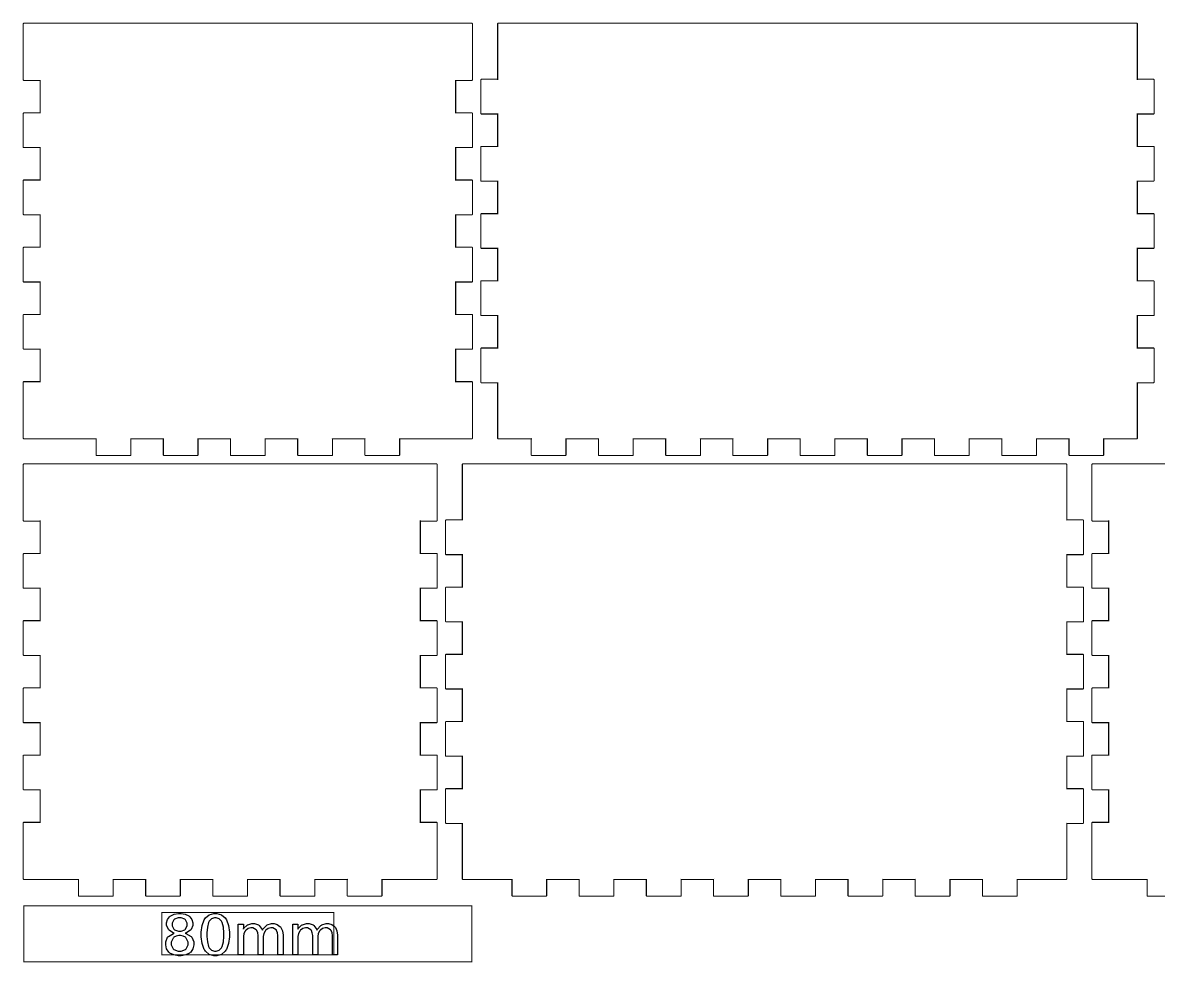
# Model space of a CAD drawing. Extents: x 0 to 16, y 0 to 11.4.
# Drawn here: x 0.03 to 8.01, y 0.03 to 6.64 of the extents above; entities that cross this region are included whole.
import ezdxf

# ---------------------------------------------------------------- set-up
doc = ezdxf.new("R2010")
doc.units = 0
doc.layers.get('0').update_dxf_attribs({"linetype": 'CONTINUOUS'})

msp = doc.modelspace()

# ---------------------------------------------------------------- linework, layer by layer
at = {"color": 0, "const_width": 0.007874}
for points in [[(0.151639, 6.63564), (0.033529, 6.63564), (0.032498, 6.63564), (0.029514, 6.63265), (0.029514, 6.63162)], [(0.029514, 6.63162), (0.029514, 6.2379)], [(3.065, 6.63564), (0.151639, 6.63564)], [(3.18311, 6.63564), (3.065, 6.63564)], [(3.18713, 6.63162), (3.18713, 6.63265), (3.18408, 6.63564), (3.18311, 6.63564)], [(3.18713, 6.2379), (3.18713, 6.63162)], [(3.36817, 6.63564), (3.36714, 6.63564), (3.36415, 6.63265), (3.36415, 6.63162)], [(3.36415, 6.63162), (3.36415, 6.2379)], [(7.85633, 6.63564), (3.36817, 6.63564)], [(7.86035, 6.63162), (7.86035, 6.63265), (7.85732, 6.63564), (7.85633, 6.63564)], [(7.86035, 6.2379), (7.86035, 6.63162)], [(0.029514, 6.2379), (0.029514, 6.23693), (0.032498, 6.23394), (0.033529, 6.23394)], [(0.033529, 6.23394), (0.151639, 6.23394), (0.150608, 6.23394), (0.147624, 6.23693), (0.147624, 6.2379)], [(0.147624, 6.2379), (0.147624, 6.00168), (0.147624, 6.00271), (0.150608, 6.00569), (0.151639, 6.00569)], [(3.06901, 6.00168), (3.06901, 6.2379), (3.06901, 6.23693), (3.06597, 6.23394), (3.065, 6.23394)], [(3.065, 6.23394), (3.18311, 6.23394), (3.18408, 6.23394), (3.18713, 6.23693), (3.18713, 6.2379)], [(3.36817, 6.24192), (3.25006, 6.24192), (3.24903, 6.24192), (3.24604, 6.23893), (3.24604, 6.2379)], [(3.24604, 6.2379), (3.24604, 6.00168), (3.24604, 6.00071), (3.24903, 5.99772), (3.25006, 5.99772)], [(3.36415, 6.2379), (3.36415, 6.23893), (3.36714, 6.24192), (3.36817, 6.24192)], [(7.97444, 6.24192), (7.85633, 6.24192), (7.85732, 6.24192), (7.86035, 6.23893), (7.86035, 6.2379)], [(7.97846, 6.00168), (7.97846, 6.2379), (7.97846, 6.23893), (7.97542, 6.24192), (7.97444, 6.24192)], [(0.151639, 6.00569), (0.033529, 6.00569), (0.032498, 6.00569), (0.029514, 6.00271), (0.029514, 6.00168)], [(0.029514, 6.00168), (0.029514, 5.76546)], [(3.18311, 6.00569), (3.065, 6.00569), (3.06597, 6.00569), (3.06901, 6.00271), (3.06901, 6.00168)], [(3.18713, 6.00168), (3.18713, 6.00271), (3.18408, 6.00569), (3.18311, 6.00569)], [(3.18713, 5.76546), (3.18713, 6.00168)], [(3.25006, 5.99772), (3.36817, 5.99772), (3.36714, 5.99772), (3.36415, 6.00071), (3.36415, 6.00168)], [(3.36415, 6.00168), (3.36415, 5.76546)], [(7.86035, 6.00168), (7.86035, 6.00071), (7.85732, 5.99772), (7.85633, 5.99772)], [(7.85633, 5.99772), (7.97444, 5.99772), (7.97542, 5.99772), (7.97846, 6.00071), (7.97846, 6.00168)], [(7.86035, 5.76546), (7.86035, 6.00168)], [(0.029514, 5.76546), (0.029514, 5.76449), (0.032498, 5.7615), (0.033529, 5.7615)], [(0.033529, 5.7615), (0.151639, 5.7615), (0.150608, 5.7615), (0.147624, 5.76449), (0.147624, 5.76546)], [(0.147624, 5.76546), (0.147624, 5.52924), (0.147624, 5.53028), (0.150608, 5.53326), (0.151639, 5.53326)], [(3.06901, 5.52924), (3.06901, 5.76546), (3.06901, 5.76449), (3.06597, 5.7615), (3.065, 5.7615)], [(3.065, 5.7615), (3.18311, 5.7615), (3.18408, 5.7615), (3.18713, 5.76449), (3.18713, 5.76546)], [(3.36817, 5.76947), (3.25006, 5.76947), (3.24903, 5.76947), (3.24604, 5.7665), (3.24604, 5.76546)], [(3.24604, 5.76546), (3.24604, 5.52924), (3.24604, 5.52826), (3.24903, 5.52528), (3.25006, 5.52528)], [(3.36415, 5.76546), (3.36415, 5.7665), (3.36714, 5.76947), (3.36817, 5.76947)], [(7.97444, 5.76947), (7.85633, 5.76947), (7.85732, 5.76947), (7.86035, 5.7665), (7.86035, 5.76546)], [(7.97846, 5.52924), (7.97846, 5.76546), (7.97846, 5.7665), (7.97542, 5.76947), (7.97444, 5.76947)], [(0.151639, 5.53326), (0.033529, 5.53326), (0.032498, 5.53326), (0.029514, 5.53028), (0.029514, 5.52924)], [(0.029514, 5.52924), (0.029514, 5.29303)], [(3.18311, 5.53326), (3.065, 5.53326), (3.06597, 5.53326), (3.06901, 5.53028), (3.06901, 5.52924)], [(3.18713, 5.52924), (3.18713, 5.53028), (3.18408, 5.53326), (3.18311, 5.53326)], [(3.18713, 5.29303), (3.18713, 5.52924)], [(3.25006, 5.52528), (3.36817, 5.52528), (3.36714, 5.52528), (3.36415, 5.52826), (3.36415, 5.52924)], [(3.36415, 5.52924), (3.36415, 5.29303)], [(7.86035, 5.52924), (7.86035, 5.52826), (7.85732, 5.52528), (7.85633, 5.52528)], [(7.85633, 5.52528), (7.97444, 5.52528), (7.97542, 5.52528), (7.97846, 5.52826), (7.97846, 5.52924)], [(7.86035, 5.29303), (7.86035, 5.52924)], [(0.029514, 5.29303), (0.029514, 5.29204), (0.032498, 5.28907), (0.033529, 5.28907)], [(0.033529, 5.28907), (0.151639, 5.28907), (0.150608, 5.28907), (0.147624, 5.29204), (0.147624, 5.29303)], [(0.147624, 5.29303), (0.147624, 5.05681), (0.147624, 5.05783), (0.150608, 5.06082), (0.151639, 5.06082)], [(3.06901, 5.05681), (3.06901, 5.29303), (3.06901, 5.29204), (3.06597, 5.28907), (3.065, 5.28907)], [(3.065, 5.28907), (3.18311, 5.28907), (3.18408, 5.28907), (3.18713, 5.29204), (3.18713, 5.29303)], [(3.36817, 5.29704), (3.25006, 5.29704), (3.24903, 5.29704), (3.24604, 5.29406), (3.24604, 5.29303)], [(3.24604, 5.29303), (3.24604, 5.05681), (3.24604, 5.05583), (3.24903, 5.05285), (3.25006, 5.05285)], [(3.36415, 5.29303), (3.36415, 5.29406), (3.36714, 5.29704), (3.36817, 5.29704)], [(7.97444, 5.29704), (7.85633, 5.29704), (7.85732, 5.29704), (7.86035, 5.29406), (7.86035, 5.29303)], [(7.97846, 5.05681), (7.97846, 5.29303), (7.97846, 5.29406), (7.97542, 5.29704), (7.97444, 5.29704)], [(0.151639, 5.06082), (0.033529, 5.06082), (0.032498, 5.06082), (0.029514, 5.05783), (0.029514, 5.05681)], [(0.029514, 5.05681), (0.029514, 4.82058)], [(3.18311, 5.06082), (3.065, 5.06082), (3.06597, 5.06082), (3.06901, 5.05783), (3.06901, 5.05681)], [(3.18713, 5.05681), (3.18713, 5.05783), (3.18408, 5.06082), (3.18311, 5.06082)], [(3.18713, 4.82058), (3.18713, 5.05681)], [(3.25006, 5.05285), (3.36817, 5.05285), (3.36714, 5.05285), (3.36415, 5.05583), (3.36415, 5.05681)], [(3.36415, 5.05681), (3.36415, 4.82058)], [(7.86035, 5.05681), (7.86035, 5.05583), (7.85732, 5.05285), (7.85633, 5.05285)], [(7.85633, 5.05285), (7.97444, 5.05285), (7.97542, 5.05285), (7.97846, 5.05583), (7.97846, 5.05681)], [(7.86035, 4.82058), (7.86035, 5.05681)], [(0.029514, 4.82058), (0.029514, 4.81961), (0.032498, 4.81662), (0.033529, 4.81662)], [(0.033529, 4.81662), (0.151639, 4.81662), (0.150608, 4.81662), (0.147624, 4.81961), (0.147624, 4.82058)], [(0.147624, 4.82058), (0.147624, 4.58436), (0.147624, 4.58539), (0.150608, 4.58838), (0.151639, 4.58838)], [(3.06901, 4.58436), (3.06901, 4.82058), (3.06901, 4.81961), (3.06597, 4.81662), (3.065, 4.81662)], [(3.065, 4.81662), (3.18311, 4.81662), (3.18408, 4.81662), (3.18713, 4.81961), (3.18713, 4.82058)], [(3.36817, 4.8246), (3.25006, 4.8246), (3.24903, 4.8246), (3.24604, 4.82161), (3.24604, 4.82058)], [(3.24604, 4.82058), (3.24604, 4.58436), (3.24604, 4.58339), (3.24903, 4.5804), (3.25006, 4.5804)], [(3.36415, 4.82058), (3.36415, 4.82161), (3.36714, 4.8246), (3.36817, 4.8246)], [(7.97444, 4.8246), (7.85633, 4.8246), (7.85732, 4.8246), (7.86035, 4.82161), (7.86035, 4.82058)], [(7.97846, 4.58436), (7.97846, 4.82058), (7.97846, 4.82161), (7.97542, 4.8246), (7.97444, 4.8246)], [(0.151639, 4.58838), (0.033529, 4.58838), (0.032498, 4.58838), (0.029514, 4.58539), (0.029514, 4.58436)], [(0.029514, 4.58436), (0.029514, 4.34814)], [(3.18311, 4.58838), (3.065, 4.58838), (3.06597, 4.58838), (3.06901, 4.58539), (3.06901, 4.58436)], [(3.18713, 4.58436), (3.18713, 4.58539), (3.18408, 4.58838), (3.18311, 4.58838)], [(3.18713, 4.34814), (3.18713, 4.58436)], [(3.25006, 4.5804), (3.36817, 4.5804), (3.36714, 4.5804), (3.36415, 4.58339), (3.36415, 4.58436)], [(3.36415, 4.58436), (3.36415, 4.34814)], [(7.86035, 4.58436), (7.86035, 4.58339), (7.85732, 4.5804), (7.85633, 4.5804)], [(7.85633, 4.5804), (7.97444, 4.5804), (7.97542, 4.5804), (7.97846, 4.58339), (7.97846, 4.58436)], [(7.86035, 4.34814), (7.86035, 4.58436)], [(0.029514, 4.34814), (0.029514, 4.34717), (0.032498, 4.34418), (0.033529, 4.34418)], [(0.033529, 4.34418), (0.151639, 4.34418), (0.150608, 4.34418), (0.147624, 4.34717), (0.147624, 4.34814)], [(0.147624, 4.34814), (0.147624, 4.11193), (0.147624, 4.11296), (0.150608, 4.11594), (0.151639, 4.11594)], [(3.06901, 4.11193), (3.06901, 4.34814), (3.06901, 4.34717), (3.06597, 4.34418), (3.065, 4.34418)], [(3.065, 4.34418), (3.18311, 4.34418), (3.18408, 4.34418), (3.18713, 4.34717), (3.18713, 4.34814)], [(3.36817, 4.35215), (3.25006, 4.35215), (3.24903, 4.35215), (3.24604, 4.34918), (3.24604, 4.34814)], [(3.24604, 4.34814), (3.24604, 4.11193), (3.24604, 4.11094), (3.24903, 4.10796), (3.25006, 4.10796)], [(3.36415, 4.34814), (3.36415, 4.34918), (3.36714, 4.35215), (3.36817, 4.35215)], [(7.97444, 4.35215), (7.85633, 4.35215), (7.85732, 4.35215), (7.86035, 4.34918), (7.86035, 4.34814)], [(7.97846, 4.11193), (7.97846, 4.34814), (7.97846, 4.34918), (7.97542, 4.35215), (7.97444, 4.35215)], [(0.151639, 4.11594), (0.033529, 4.11594), (0.032498, 4.11594), (0.029514, 4.11296), (0.029514, 4.11193)], [(0.029514, 4.11193), (0.029514, 3.71826)], [(3.18311, 4.11594), (3.065, 4.11594), (3.06597, 4.11594), (3.06901, 4.11296), (3.06901, 4.11193)], [(3.18713, 4.11193), (3.18713, 4.11296), (3.18408, 4.11594), (3.18311, 4.11594)], [(3.18713, 3.71826), (3.18713, 4.11193)], [(3.25006, 4.10796), (3.36817, 4.10796), (3.36714, 4.10796), (3.36415, 4.11094), (3.36415, 4.11193)], [(3.36415, 4.11193), (3.36415, 3.71826)], [(7.86035, 4.11193), (7.86035, 4.11094), (7.85732, 4.10796), (7.85633, 4.10796)], [(7.85633, 4.10796), (7.97444, 4.10796), (7.97542, 4.10796), (7.97846, 4.11094), (7.97846, 4.11193)], [(7.86035, 3.71826), (7.86035, 4.11193)], [(0.029514, 3.71826), (0.029514, 3.71729), (0.032498, 3.71425), (0.033529, 3.71425)], [(0.033529, 3.71425), (0.151639, 3.71425)], [(0.151639, 3.71425), (0.545356, 3.71425)], [(0.545356, 3.71425), (0.544325, 3.71425), (0.541342, 3.71729), (0.541342, 3.71826)], [(0.541342, 3.71826), (0.541342, 3.60015), (0.541342, 3.59918), (0.544325, 3.59614), (0.545356, 3.59614)], [(0.785536, 3.60015), (0.785536, 3.71826), (0.785536, 3.71729), (0.782553, 3.71425), (0.781575, 3.71425)], [(0.781575, 3.71425), (1.0178, 3.71425)], [(1.0178, 3.71425), (1.01676, 3.71425), (1.01378, 3.71729), (1.01378, 3.71826)], [(1.01378, 3.71826), (1.01378, 3.60015), (1.01378, 3.59918), (1.01676, 3.59614), (1.0178, 3.59614)], [(1.25798, 3.60015), (1.25798, 3.71826), (1.25798, 3.71729), (1.25499, 3.71425), (1.25402, 3.71425)], [(1.25402, 3.71425), (1.49024, 3.71425)], [(1.49024, 3.71425), (1.48921, 3.71425), (1.48622, 3.71729), (1.48622, 3.71826)], [(1.48622, 3.71826), (1.48622, 3.60015), (1.48622, 3.59918), (1.48921, 3.59614), (1.49024, 3.59614)], [(1.73042, 3.60015), (1.73042, 3.71826), (1.73042, 3.71729), (1.72743, 3.71425), (1.72646, 3.71425)], [(1.72646, 3.71425), (1.96268, 3.71425)], [(1.96268, 3.71425), (1.96164, 3.71425), (1.95865, 3.71729), (1.95865, 3.71826)], [(1.95865, 3.71826), (1.95865, 3.60015), (1.95865, 3.59918), (1.96164, 3.59614), (1.96268, 3.59614)], [(2.20285, 3.60015), (2.20285, 3.71826), (2.20285, 3.71729), (2.19988, 3.71425), (2.19889, 3.71425)], [(2.19889, 3.71425), (2.43511, 3.71425)], [(2.43511, 3.71425), (2.43408, 3.71425), (2.4311, 3.71729), (2.4311, 3.71826)], [(2.4311, 3.71826), (2.4311, 3.60015), (2.4311, 3.59918), (2.43408, 3.59614), (2.43511, 3.59614)], [(2.67529, 3.60015), (2.67529, 3.71826), (2.67529, 3.71729), (2.67231, 3.71425), (2.67133, 3.71425)], [(2.67133, 3.71425), (3.065, 3.71425)], [(3.065, 3.71425), (3.18311, 3.71425), (3.18408, 3.71425), (3.18713, 3.71729), (3.18713, 3.71826)], [(3.36415, 3.71826), (3.36415, 3.71729), (3.36714, 3.71425), (3.36817, 3.71425)], [(3.36817, 3.71425), (3.60439, 3.71425)], [(3.60439, 3.71425), (3.60335, 3.71425), (3.60037, 3.71729), (3.60037, 3.71826)], [(3.60037, 3.71826), (3.60037, 3.60015), (3.60037, 3.59918), (3.60335, 3.59614), (3.60439, 3.59614)], [(3.84457, 3.60015), (3.84457, 3.71826), (3.84457, 3.71729), (3.84158, 3.71425), (3.8406, 3.71425)], [(3.8406, 3.71425), (4.07682, 3.71425)], [(4.07682, 3.71425), (4.07579, 3.71425), (4.07281, 3.71729), (4.07281, 3.71826)], [(4.07281, 3.71826), (4.07281, 3.60015), (4.07281, 3.59918), (4.07579, 3.59614), (4.07682, 3.59614)], [(4.317, 3.60015), (4.317, 3.71826), (4.317, 3.71729), (4.31401, 3.71425), (4.31304, 3.71425)], [(4.31304, 3.71425), (4.54926, 3.71425)], [(4.54926, 3.71425), (4.54824, 3.71425), (4.54525, 3.71729), (4.54525, 3.71826)], [(4.54525, 3.71826), (4.54525, 3.60015), (4.54525, 3.59918), (4.54824, 3.59614), (4.54926, 3.59614)], [(4.78944, 3.60015), (4.78944, 3.71826), (4.78944, 3.71729), (4.78646, 3.71425), (4.78549, 3.71425)], [(4.78549, 3.71425), (5.02171, 3.71425)], [(5.02171, 3.71425), (5.02067, 3.71425), (5.01768, 3.71729), (5.01768, 3.71826)], [(5.01768, 3.71826), (5.01768, 3.60015), (5.01768, 3.59918), (5.02067, 3.59614), (5.02171, 3.59614)], [(5.26188, 3.60015), (5.26188, 3.71826), (5.26188, 3.71729), (5.2589, 3.71425), (5.25792, 3.71425)], [(5.25792, 3.71425), (5.49414, 3.71425)], [(5.49414, 3.71425), (5.49311, 3.71425), (5.49013, 3.71729), (5.49013, 3.71826)], [(5.49013, 3.71826), (5.49013, 3.60015), (5.49013, 3.59918), (5.49311, 3.59614), (5.49414, 3.59614)], [(5.73432, 3.60015), (5.73432, 3.71826), (5.73432, 3.71729), (5.73133, 3.71425), (5.73036, 3.71425)], [(5.73036, 3.71425), (5.96658, 3.71425)], [(5.96658, 3.71425), (5.96556, 3.71425), (5.96257, 3.71729), (5.96257, 3.71826)], [(5.96257, 3.71826), (5.96257, 3.60015), (5.96257, 3.59918), (5.96556, 3.59614), (5.96658, 3.59614)], [(6.20676, 3.60015), (6.20676, 3.71826), (6.20676, 3.71729), (6.20378, 3.71425), (6.20281, 3.71425)], [(6.20281, 3.71425), (6.43901, 3.71425)], [(6.43901, 3.71425), (6.43799, 3.71425), (6.435, 3.71729), (6.435, 3.71826)], [(6.435, 3.71826), (6.435, 3.60015), (6.435, 3.59918), (6.43799, 3.59614), (6.43901, 3.59614)], [(6.67919, 3.60015), (6.67919, 3.71826), (6.67919, 3.71729), (6.67622, 3.71425), (6.67524, 3.71425)], [(6.67524, 3.71425), (6.91146, 3.71425)], [(6.91146, 3.71425), (6.91043, 3.71425), (6.90744, 3.71729), (6.90744, 3.71826)], [(6.90744, 3.71826), (6.90744, 3.60015), (6.90744, 3.59918), (6.91043, 3.59614), (6.91146, 3.59614)], [(7.15169, 3.60015), (7.15169, 3.71826), (7.15169, 3.71729), (7.14865, 3.71425), (7.14768, 3.71425)], [(7.14768, 3.71425), (7.3839, 3.71425)], [(7.3839, 3.71425), (7.38286, 3.71425), (7.37989, 3.71729), (7.37989, 3.71826)], [(7.37989, 3.71826), (7.37989, 3.60015), (7.37989, 3.59918), (7.38286, 3.59614), (7.3839, 3.59614)], [(7.62414, 3.60015), (7.62414, 3.71826), (7.62414, 3.71729), (7.6211, 3.71425), (7.62011, 3.71425)], [(7.62011, 3.71425), (7.85633, 3.71425)], [(7.85633, 3.71425), (7.85732, 3.71425), (7.86035, 3.71729), (7.86035, 3.71826)], [(0.545356, 3.59614), (0.781575, 3.59614), (0.782553, 3.59614), (0.785536, 3.59918), (0.785536, 3.60015)], [(1.0178, 3.59614), (1.25402, 3.59614), (1.25499, 3.59614), (1.25798, 3.59918), (1.25798, 3.60015)], [(1.49024, 3.59614), (1.72646, 3.59614), (1.72743, 3.59614), (1.73042, 3.59918), (1.73042, 3.60015)], [(1.96268, 3.59614), (2.19889, 3.59614), (2.19988, 3.59614), (2.20285, 3.59918), (2.20285, 3.60015)], [(2.43511, 3.59614), (2.67133, 3.59614), (2.67231, 3.59614), (2.67529, 3.59918), (2.67529, 3.60015)], [(3.60439, 3.59614), (3.8406, 3.59614), (3.84158, 3.59614), (3.84457, 3.59918), (3.84457, 3.60015)], [(4.07682, 3.59614), (4.31304, 3.59614), (4.31401, 3.59614), (4.317, 3.59918), (4.317, 3.60015)], [(4.54926, 3.59614), (4.78549, 3.59614), (4.78646, 3.59614), (4.78944, 3.59918), (4.78944, 3.60015)], [(5.02171, 3.59614), (5.25792, 3.59614), (5.2589, 3.59614), (5.26188, 3.59918), (5.26188, 3.60015)], [(5.49414, 3.59614), (5.73036, 3.59614), (5.73133, 3.59614), (5.73432, 3.59918), (5.73432, 3.60015)], [(5.96658, 3.59614), (6.20281, 3.59614), (6.20378, 3.59614), (6.20676, 3.59918), (6.20676, 3.60015)], [(6.43901, 3.59614), (6.67524, 3.59614), (6.67622, 3.59614), (6.67919, 3.59918), (6.67919, 3.60015)], [(6.91146, 3.59614), (7.14768, 3.59614), (7.14865, 3.59614), (7.15169, 3.59918), (7.15169, 3.60015)], [(7.3839, 3.59614), (7.62011, 3.59614), (7.6211, 3.59614), (7.62414, 3.59918), (7.62414, 3.60015)], [(0.151639, 3.53722), (0.033529, 3.53722), (0.032498, 3.53722), (0.029514, 3.53429), (0.029514, 3.53326)], [(0.029514, 3.53326), (0.029514, 3.13954)], [(2.81694, 3.53722), (0.151639, 3.53722)], [(2.93506, 3.53722), (2.81694, 3.53722)], [(2.93907, 3.53326), (2.93907, 3.53429), (2.93604, 3.53722), (2.93506, 3.53722)], [(2.93907, 3.13954), (2.93907, 3.53326)], [(3.12022, 3.53722), (3.11919, 3.53722), (3.11621, 3.53429), (3.11621, 3.53326)], [(3.11621, 3.53326), (3.11621, 3.13954)], [(7.36035, 3.53722), (3.12022, 3.53722)], [(7.36436, 3.53326), (7.36436, 3.53429), (7.36133, 3.53722), (7.36035, 3.53722)], [(7.36436, 3.13954), (7.36436, 3.53326)], [(7.66347, 3.53722), (7.54536, 3.53722), (7.54432, 3.53722), (7.54139, 3.53429), (7.54139, 3.53326)], [(7.54139, 3.53326), (7.54139, 3.13954)], [(10.3288, 3.53722), (7.66347, 3.53722)], [(0.029514, 3.13954), (0.029514, 3.13857), (0.032498, 3.13553), (0.033529, 3.13553)], [(0.033529, 3.13553), (0.151639, 3.13553), (0.150608, 3.13553), (0.147624, 3.13857), (0.147624, 3.13954)], [(0.147624, 3.13954), (0.147624, 2.90332), (0.147624, 2.90435), (0.150608, 2.90728), (0.151639, 2.90728)], [(2.82096, 2.90332), (2.82096, 3.13954), (2.82096, 3.13857), (2.81793, 3.13553), (2.81694, 3.13553)], [(2.81694, 3.13553), (2.93506, 3.13553), (2.93604, 3.13553), (2.93907, 3.13857), (2.93907, 3.13954)], [(3.12022, 3.1435), (3.00211, 3.1435), (3.00108, 3.1435), (2.9981, 3.14057), (2.9981, 3.13954)], [(2.9981, 3.13954), (2.9981, 2.90332), (2.9981, 2.90235), (3.00108, 2.89931), (3.00211, 2.89931)], [(3.11621, 3.13954), (3.11621, 3.14057), (3.11919, 3.1435), (3.12022, 3.1435)], [(7.47846, 3.1435), (7.36035, 3.1435), (7.36133, 3.1435), (7.36436, 3.14057), (7.36436, 3.13954)], [(7.48247, 2.90332), (7.48247, 3.13954), (7.48247, 3.14057), (7.47944, 3.1435), (7.47846, 3.1435)], [(7.54139, 3.13954), (7.54139, 3.13857), (7.54432, 3.13553), (7.54536, 3.13553)], [(7.54536, 3.13553), (7.66347, 3.13553), (7.66243, 3.13553), (7.6595, 3.13857), (7.6595, 3.13954)], [(7.6595, 3.13954), (7.6595, 2.90332), (7.6595, 2.90435), (7.66243, 2.90728), (7.66347, 2.90728)], [(0.151639, 2.90728), (0.033529, 2.90728), (0.032498, 2.90728), (0.029514, 2.90435), (0.029514, 2.90332)], [(0.029514, 2.90332), (0.029514, 2.6671)], [(2.93506, 2.90728), (2.81694, 2.90728), (2.81793, 2.90728), (2.82096, 2.90435), (2.82096, 2.90332)], [(2.93907, 2.90332), (2.93907, 2.90435), (2.93604, 2.90728), (2.93506, 2.90728)], [(2.93907, 2.6671), (2.93907, 2.90332)], [(3.00211, 2.89931), (3.12022, 2.89931), (3.11919, 2.89931), (3.11621, 2.90235), (3.11621, 2.90332)], [(3.11621, 2.90332), (3.11621, 2.6671)], [(7.36436, 2.90332), (7.36436, 2.90235), (7.36133, 2.89931), (7.36035, 2.89931)], [(7.36035, 2.89931), (7.47846, 2.89931), (7.47944, 2.89931), (7.48247, 2.90235), (7.48247, 2.90332)], [(7.36436, 2.6671), (7.36436, 2.90332)], [(7.66347, 2.90728), (7.54536, 2.90728), (7.54432, 2.90728), (7.54139, 2.90435), (7.54139, 2.90332)], [(7.54139, 2.90332), (7.54139, 2.6671)], [(0.029514, 2.6671), (0.029514, 2.66612), (0.032498, 2.66308), (0.033529, 2.66308)], [(0.033529, 2.66308), (0.151639, 2.66308), (0.150608, 2.66308), (0.147624, 2.66612), (0.147624, 2.6671)], [(0.147624, 2.6671), (0.147624, 2.43087), (0.147624, 2.43192), (0.150608, 2.43485), (0.151639, 2.43485)], [(2.82096, 2.43087), (2.82096, 2.6671), (2.82096, 2.66612), (2.81793, 2.66308), (2.81694, 2.66308)], [(2.81694, 2.66308), (2.93506, 2.66308), (2.93604, 2.66308), (2.93907, 2.66612), (2.93907, 2.6671)], [(3.12022, 2.67106), (3.00211, 2.67106), (3.00108, 2.67106), (2.9981, 2.66812), (2.9981, 2.6671)], [(2.9981, 2.6671), (2.9981, 2.43087), (2.9981, 2.4299), (3.00108, 2.42686), (3.00211, 2.42686)], [(3.11621, 2.6671), (3.11621, 2.66812), (3.11919, 2.67106), (3.12022, 2.67106)], [(7.47846, 2.67106), (7.36035, 2.67106), (7.36133, 2.67106), (7.36436, 2.66812), (7.36436, 2.6671)], [(7.48247, 2.43087), (7.48247, 2.6671), (7.48247, 2.66812), (7.47944, 2.67106), (7.47846, 2.67106)], [(7.54139, 2.6671), (7.54139, 2.66612), (7.54432, 2.66308), (7.54536, 2.66308)], [(7.54536, 2.66308), (7.66347, 2.66308), (7.66243, 2.66308), (7.6595, 2.66612), (7.6595, 2.6671)], [(7.6595, 2.6671), (7.6595, 2.43087), (7.6595, 2.43192), (7.66243, 2.43485), (7.66347, 2.43485)], [(0.151639, 2.43485), (0.033529, 2.43485), (0.032498, 2.43485), (0.029514, 2.43192), (0.029514, 2.43087)], [(0.029514, 2.43087), (0.029514, 2.19467)], [(2.93506, 2.43485), (2.81694, 2.43485), (2.81793, 2.43485), (2.82096, 2.43192), (2.82096, 2.43087)], [(2.93907, 2.43087), (2.93907, 2.43192), (2.93604, 2.43485), (2.93506, 2.43485)], [(2.93907, 2.19467), (2.93907, 2.43087)], [(3.00211, 2.42686), (3.12022, 2.42686), (3.11919, 2.42686), (3.11621, 2.4299), (3.11621, 2.43087)], [(3.11621, 2.43087), (3.11621, 2.19467)], [(7.36436, 2.43087), (7.36436, 2.4299), (7.36133, 2.42686), (7.36035, 2.42686)], [(7.36035, 2.42686), (7.47846, 2.42686), (7.47944, 2.42686), (7.48247, 2.4299), (7.48247, 2.43087)], [(7.36436, 2.19467), (7.36436, 2.43087)], [(7.66347, 2.43485), (7.54536, 2.43485), (7.54432, 2.43485), (7.54139, 2.43192), (7.54139, 2.43087)], [(7.54139, 2.43087), (7.54139, 2.19467)], [(0.029514, 2.19467), (0.029514, 2.19368), (0.032498, 2.19065), (0.033529, 2.19065)], [(0.033529, 2.19065), (0.151639, 2.19065), (0.150608, 2.19065), (0.147624, 2.19368), (0.147624, 2.19467)], [(0.147624, 2.19467), (0.147624, 1.95844), (0.147624, 1.95947), (0.150608, 1.9624), (0.151639, 1.9624)], [(2.82096, 1.95844), (2.82096, 2.19467), (2.82096, 2.19368), (2.81793, 2.19065), (2.81694, 2.19065)], [(2.81694, 2.19065), (2.93506, 2.19065), (2.93604, 2.19065), (2.93907, 2.19368), (2.93907, 2.19467)], [(3.12022, 2.19862), (3.00211, 2.19862), (3.00108, 2.19862), (2.9981, 2.19569), (2.9981, 2.19467)], [(2.9981, 2.19467), (2.9981, 1.95844), (2.9981, 1.95747), (3.00108, 1.95443), (3.00211, 1.95443)], [(3.11621, 2.19467), (3.11621, 2.19569), (3.11919, 2.19862), (3.12022, 2.19862)], [(7.47846, 2.19862), (7.36035, 2.19862), (7.36133, 2.19862), (7.36436, 2.19569), (7.36436, 2.19467)], [(7.48247, 1.95844), (7.48247, 2.19467), (7.48247, 2.19569), (7.47944, 2.19862), (7.47846, 2.19862)], [(7.54139, 2.19467), (7.54139, 2.19368), (7.54432, 2.19065), (7.54536, 2.19065)], [(7.54536, 2.19065), (7.66347, 2.19065), (7.66243, 2.19065), (7.6595, 2.19368), (7.6595, 2.19467)], [(7.6595, 2.19467), (7.6595, 1.95844), (7.6595, 1.95947), (7.66243, 1.9624), (7.66347, 1.9624)], [(0.151639, 1.9624), (0.033529, 1.9624), (0.032498, 1.9624), (0.029514, 1.95947), (0.029514, 1.95844)], [(0.029514, 1.95844), (0.029514, 1.72222)], [(2.93506, 1.9624), (2.81694, 1.9624), (2.81793, 1.9624), (2.82096, 1.95947), (2.82096, 1.95844)], [(2.93907, 1.95844), (2.93907, 1.95947), (2.93604, 1.9624), (2.93506, 1.9624)], [(2.93907, 1.72222), (2.93907, 1.95844)], [(3.00211, 1.95443), (3.12022, 1.95443), (3.11919, 1.95443), (3.11621, 1.95747), (3.11621, 1.95844)], [(3.11621, 1.95844), (3.11621, 1.72222)], [(7.36436, 1.95844), (7.36436, 1.95747), (7.36133, 1.95443), (7.36035, 1.95443)], [(7.36035, 1.95443), (7.47846, 1.95443), (7.47944, 1.95443), (7.48247, 1.95747), (7.48247, 1.95844)], [(7.36436, 1.72222), (7.36436, 1.95844)], [(7.66347, 1.9624), (7.54536, 1.9624), (7.54432, 1.9624), (7.54139, 1.95947), (7.54139, 1.95844)], [(7.54139, 1.95844), (7.54139, 1.72222)], [(0.029514, 1.72222), (0.029514, 1.72125), (0.032498, 1.71821), (0.033529, 1.71821)], [(0.033529, 1.71821), (0.151639, 1.71821), (0.150608, 1.71821), (0.147624, 1.72125), (0.147624, 1.72222)], [(0.147624, 1.72222), (0.147624, 1.486), (0.147624, 1.48703), (0.150608, 1.48996), (0.151639, 1.48996)], [(2.82096, 1.486), (2.82096, 1.72222), (2.82096, 1.72125), (2.81793, 1.71821), (2.81694, 1.71821)], [(2.81694, 1.71821), (2.93506, 1.71821), (2.93604, 1.71821), (2.93907, 1.72125), (2.93907, 1.72222)], [(3.12022, 1.72618), (3.00211, 1.72618), (3.00108, 1.72618), (2.9981, 1.72325), (2.9981, 1.72222)], [(2.9981, 1.72222), (2.9981, 1.486), (2.9981, 1.48503), (3.00108, 1.48199), (3.00211, 1.48199)], [(3.11621, 1.72222), (3.11621, 1.72325), (3.11919, 1.72618), (3.12022, 1.72618)], [(7.47846, 1.72618), (7.36035, 1.72618), (7.36133, 1.72618), (7.36436, 1.72325), (7.36436, 1.72222)], [(7.48247, 1.486), (7.48247, 1.72222), (7.48247, 1.72325), (7.47944, 1.72618), (7.47846, 1.72618)], [(7.54139, 1.72222), (7.54139, 1.72125), (7.54432, 1.71821), (7.54536, 1.71821)], [(7.54536, 1.71821), (7.66347, 1.71821), (7.66243, 1.71821), (7.6595, 1.72125), (7.6595, 1.72222)], [(7.6595, 1.72222), (7.6595, 1.486), (7.6595, 1.48703), (7.66243, 1.48996), (7.66347, 1.48996)], [(0.151639, 1.48996), (0.033529, 1.48996), (0.032498, 1.48996), (0.029514, 1.48703), (0.029514, 1.486)], [(0.029514, 1.486), (0.029514, 1.24978)], [(2.93506, 1.48996), (2.81694, 1.48996), (2.81793, 1.48996), (2.82096, 1.48703), (2.82096, 1.486)], [(2.93907, 1.486), (2.93907, 1.48703), (2.93604, 1.48996), (2.93506, 1.48996)], [(2.93907, 1.24978), (2.93907, 1.486)], [(3.00211, 1.48199), (3.12022, 1.48199), (3.11919, 1.48199), (3.11621, 1.48503), (3.11621, 1.486)], [(3.11621, 1.486), (3.11621, 1.24978)], [(7.36436, 1.486), (7.36436, 1.48503), (7.36133, 1.48199), (7.36035, 1.48199)], [(7.36035, 1.48199), (7.47846, 1.48199), (7.47944, 1.48199), (7.48247, 1.48503), (7.48247, 1.486)], [(7.36436, 1.24978), (7.36436, 1.486)], [(7.66347, 1.48996), (7.54536, 1.48996), (7.54432, 1.48996), (7.54139, 1.48703), (7.54139, 1.486)], [(7.54139, 1.486), (7.54139, 1.24978)], [(0.029514, 1.24978), (0.029514, 1.24881), (0.032498, 1.24577), (0.033529, 1.24577)], [(0.033529, 1.24577), (0.151639, 1.24577), (0.150608, 1.24577), (0.147624, 1.24881), (0.147624, 1.24978)], [(0.147624, 1.24978), (0.147624, 1.01356), (0.147624, 1.01459), (0.150608, 1.01752), (0.151639, 1.01752)], [(2.82096, 1.01356), (2.82096, 1.24978), (2.82096, 1.24881), (2.81793, 1.24577), (2.81694, 1.24577)], [(2.81694, 1.24577), (2.93506, 1.24577), (2.93604, 1.24577), (2.93907, 1.24881), (2.93907, 1.24978)], [(3.12022, 1.25374), (3.00211, 1.25374), (3.00108, 1.25374), (2.9981, 1.25081), (2.9981, 1.24978)], [(2.9981, 1.24978), (2.9981, 1.01356), (2.9981, 1.01259), (3.00108, 1.00955), (3.00211, 1.00955)], [(3.11621, 1.24978), (3.11621, 1.25081), (3.11919, 1.25374), (3.12022, 1.25374)], [(7.47846, 1.25374), (7.36035, 1.25374), (7.36133, 1.25374), (7.36436, 1.25081), (7.36436, 1.24978)], [(7.48247, 1.01356), (7.48247, 1.24978), (7.48247, 1.25081), (7.47944, 1.25374), (7.47846, 1.25374)], [(7.54139, 1.24978), (7.54139, 1.24881), (7.54432, 1.24577), (7.54536, 1.24577)], [(7.54536, 1.24577), (7.66347, 1.24577), (7.66243, 1.24577), (7.6595, 1.24881), (7.6595, 1.24978)], [(7.6595, 1.24978), (7.6595, 1.01356), (7.6595, 1.01459), (7.66243, 1.01752), (7.66347, 1.01752)], [(0.151639, 1.01752), (0.033529, 1.01752), (0.032498, 1.01752), (0.029514, 1.01459), (0.029514, 1.01356)], [(0.029514, 1.01356), (0.029514, 0.619846)], [(2.93506, 1.01752), (2.81694, 1.01752), (2.81793, 1.01752), (2.82096, 1.01459), (2.82096, 1.01356)], [(2.93907, 1.01356), (2.93907, 1.01459), (2.93604, 1.01752), (2.93506, 1.01752)], [(2.93907, 0.619846), (2.93907, 1.01356)], [(3.00211, 1.00955), (3.12022, 1.00955), (3.11919, 1.00955), (3.11621, 1.01259), (3.11621, 1.01356)], [(3.11621, 1.01356), (3.11621, 0.619846)], [(7.36436, 1.01356), (7.36436, 1.01259), (7.36133, 1.00955), (7.36035, 1.00955)], [(7.36035, 1.00955), (7.47846, 1.00955), (7.47944, 1.00955), (7.48247, 1.01259), (7.48247, 1.01356)], [(7.36436, 0.619846), (7.36436, 1.01356)], [(7.66347, 1.01752), (7.54536, 1.01752), (7.54432, 1.01752), (7.54139, 1.01459), (7.54139, 1.01356)], [(7.54139, 1.01356), (7.54139, 0.619846)], [(0.029514, 0.619846), (0.029514, 0.618869), (0.032498, 0.615831), (0.033529, 0.615831)], [(0.033529, 0.615831), (0.151639, 0.615831)], [(0.151639, 0.615831), (0.421224, 0.615831)], [(0.421224, 0.615831), (0.420193, 0.615831), (0.41721, 0.618869), (0.41721, 0.619846)], [(0.41721, 0.619846), (0.41721, 0.501736), (0.41721, 0.50076), (0.420193, 0.497721), (0.421224, 0.497721)], [(0.661458, 0.501736), (0.661458, 0.619846), (0.661458, 0.618869), (0.658421, 0.615831), (0.657443, 0.615831)], [(0.657443, 0.615831), (0.893664, 0.615831)], [(0.893664, 0.615831), (0.892632, 0.615831), (0.889649, 0.618869), (0.889649, 0.619846)], [(0.889649, 0.619846), (0.889649, 0.501736), (0.889649, 0.50076), (0.892632, 0.497721), (0.893664, 0.497721)], [(1.1339, 0.501736), (1.1339, 0.619846), (1.1339, 0.618869), (1.13086, 0.615831), (1.12988, 0.615831)], [(1.12988, 0.615831), (1.3661, 0.615831)], [(1.3661, 0.615831), (1.36507, 0.615831), (1.36209, 0.618869), (1.36209, 0.619846)], [(1.36209, 0.619846), (1.36209, 0.501736), (1.36209, 0.50076), (1.36507, 0.497721), (1.3661, 0.497721)], [(1.60633, 0.501736), (1.60633, 0.619846), (1.60633, 0.618869), (1.60331, 0.615831), (1.60232, 0.615831)], [(1.60232, 0.615831), (1.83854, 0.615831)], [(1.83854, 0.615831), (1.83751, 0.615831), (1.83453, 0.618869), (1.83453, 0.619846)], [(1.83453, 0.619846), (1.83453, 0.501736), (1.83453, 0.50076), (1.83751, 0.497721), (1.83854, 0.497721)], [(2.07878, 0.501736), (2.07878, 0.619846), (2.07878, 0.618869), (2.07574, 0.615831), (2.07476, 0.615831)], [(2.07476, 0.615831), (2.31099, 0.615831)], [(2.31099, 0.615831), (2.30994, 0.615831), (2.30701, 0.618869), (2.30701, 0.619846)], [(2.30701, 0.619846), (2.30701, 0.501736), (2.30701, 0.50076), (2.30994, 0.497721), (2.31099, 0.497721)], [(2.55122, 0.501736), (2.55122, 0.619846), (2.55122, 0.618869), (2.54818, 0.615831), (2.54719, 0.615831)], [(2.54719, 0.615831), (2.81694, 0.615831)], [(2.81694, 0.615831), (2.93506, 0.615831), (2.93604, 0.615831), (2.93907, 0.618869), (2.93907, 0.619846)], [(3.11621, 0.619846), (3.11621, 0.618869), (3.11919, 0.615831), (3.12022, 0.615831)], [(3.12007, 0.615831), (3.46858, 0.615831)], [(3.46858, 0.615831), (3.46756, 0.615831), (3.46457, 0.618869), (3.46457, 0.619846)], [(3.46457, 0.619846), (3.46457, 0.501736), (3.46457, 0.50076), (3.46756, 0.497721), (3.46858, 0.497721)], [(3.70876, 0.501736), (3.70876, 0.619846), (3.70876, 0.618869), (3.70578, 0.615831), (3.70481, 0.615831)], [(3.70481, 0.615831), (3.94103, 0.615831)], [(3.94103, 0.615831), (3.94, 0.615831), (3.93701, 0.618869), (3.93701, 0.619846)], [(3.93701, 0.619846), (3.93701, 0.501736), (3.93701, 0.50076), (3.94, 0.497721), (3.94103, 0.497721)], [(4.18121, 0.501736), (4.18121, 0.619846), (4.18121, 0.618869), (4.17822, 0.615831), (4.17725, 0.615831)], [(4.17725, 0.615831), (4.41347, 0.615831)], [(4.41347, 0.615831), (4.41243, 0.615831), (4.40944, 0.618869), (4.40944, 0.619846)], [(4.40944, 0.619846), (4.40944, 0.501736), (4.40944, 0.50076), (4.41243, 0.497721), (4.41347, 0.497721)], [(4.65365, 0.501736), (4.65365, 0.619846), (4.65365, 0.618869), (4.65067, 0.615831), (4.64968, 0.615831)], [(4.64968, 0.615831), (4.8859, 0.615831)], [(4.8859, 0.615831), (4.88488, 0.615831), (4.88189, 0.618869), (4.88189, 0.619846)], [(4.88189, 0.619846), (4.88189, 0.501736), (4.88189, 0.50076), (4.88488, 0.497721), (4.8859, 0.497721)], [(5.12608, 0.501736), (5.12608, 0.619846), (5.12608, 0.618869), (5.1231, 0.615831), (5.12213, 0.615831)], [(5.12213, 0.615831), (5.35835, 0.615831)], [(5.35835, 0.615831), (5.35732, 0.615831), (5.35433, 0.618869), (5.35433, 0.619846)], [(5.35433, 0.619846), (5.35433, 0.501736), (5.35433, 0.50076), (5.35732, 0.497721), (5.35835, 0.497721)], [(5.59853, 0.501736), (5.59853, 0.619846), (5.59853, 0.618869), (5.59554, 0.615831), (5.59457, 0.615831)], [(5.59457, 0.615831), (5.83078, 0.615831)], [(5.83078, 0.615831), (5.82975, 0.615831), (5.82676, 0.618869), (5.82676, 0.619846)], [(5.82676, 0.619846), (5.82676, 0.501736), (5.82676, 0.50076), (5.82975, 0.497721), (5.83078, 0.497721)], [(6.07096, 0.501736), (6.07096, 0.619846), (6.07096, 0.618869), (6.06799, 0.615831), (6.067, 0.615831)], [(6.067, 0.615831), (6.30322, 0.615831)], [(6.30322, 0.615831), (6.30219, 0.615831), (6.29921, 0.618869), (6.29921, 0.619846)], [(6.29921, 0.619846), (6.29921, 0.501736), (6.29921, 0.50076), (6.30219, 0.497721), (6.30322, 0.497721)], [(6.54346, 0.501736), (6.54346, 0.619846), (6.54346, 0.618869), (6.54042, 0.615831), (6.53944, 0.615831)], [(6.53944, 0.615831), (6.77567, 0.615831)], [(6.77567, 0.615831), (6.77463, 0.615831), (6.77165, 0.618869), (6.77165, 0.619846)], [(6.77165, 0.619846), (6.77165, 0.501736), (6.77165, 0.50076), (6.77463, 0.497721), (6.77567, 0.497721)], [(7.0159, 0.501736), (7.0159, 0.619846), (7.0159, 0.618869), (7.01286, 0.615831), (7.01188, 0.615831)], [(7.01188, 0.615831), (7.36035, 0.615831)], [(7.36035, 0.615831), (7.36133, 0.615831), (7.36436, 0.618869), (7.36436, 0.619846)], [(7.54139, 0.619846), (7.54139, 0.618869), (7.54432, 0.615831), (7.54536, 0.615831)], [(7.54536, 0.615831), (7.66347, 0.615831)], [(7.66331, 0.615831), (7.93306, 0.615831)], [(7.93306, 0.615831), (7.93201, 0.615831), (7.9291, 0.618869), (7.9291, 0.619846)], [(7.9291, 0.619846), (7.9291, 0.501736), (7.9291, 0.50076), (7.93201, 0.497721), (7.93306, 0.497721)], [(0.421224, 0.497721), (0.657443, 0.497721), (0.658421, 0.497721), (0.661458, 0.50076), (0.661458, 0.501736)], [(0.893664, 0.497721), (1.12988, 0.497721), (1.13086, 0.497721), (1.1339, 0.50076), (1.1339, 0.501736)], [(1.3661, 0.497721), (1.60232, 0.497721), (1.60331, 0.497721), (1.60633, 0.50076), (1.60633, 0.501736)], [(1.83854, 0.497721), (2.07476, 0.497721), (2.07574, 0.497721), (2.07878, 0.50076), (2.07878, 0.501736)], [(2.31099, 0.497721), (2.54719, 0.497721), (2.54818, 0.497721), (2.55122, 0.50076), (2.55122, 0.501736)], [(3.46858, 0.497721), (3.70481, 0.497721), (3.70578, 0.497721), (3.70876, 0.50076), (3.70876, 0.501736)], [(3.94103, 0.497721), (4.17725, 0.497721), (4.17822, 0.497721), (4.18121, 0.50076), (4.18121, 0.501736)], [(4.41347, 0.497721), (4.64968, 0.497721), (4.65067, 0.497721), (4.65365, 0.50076), (4.65365, 0.501736)], [(4.8859, 0.497721), (5.12213, 0.497721), (5.1231, 0.497721), (5.12608, 0.50076), (5.12608, 0.501736)], [(5.35835, 0.497721), (5.59457, 0.497721), (5.59554, 0.497721), (5.59853, 0.50076), (5.59853, 0.501736)], [(5.83078, 0.497721), (6.067, 0.497721), (6.06799, 0.497721), (6.07096, 0.50076), (6.07096, 0.501736)], [(6.30322, 0.497721), (6.53944, 0.497721), (6.54042, 0.497721), (6.54346, 0.50076), (6.54346, 0.501736)], [(6.77567, 0.497721), (7.01188, 0.497721), (7.01286, 0.497721), (7.0159, 0.50076), (7.0159, 0.501736)], [(7.93306, 0.497721), (8.16928, 0.497721), (8.17025, 0.497721), (8.17329, 0.50076), (8.17329, 0.501736)]]:
    msp.add_lwpolyline(points, dxfattribs=at)
msp.add_lwpolyline([(0.033529, 0.430826), (3.18311, 0.430826), (3.18311, 0.037109), (0.033529, 0.037109), (0.033529, 0.430826)], close=True, dxfattribs=at)
at = {"color": 7, "const_width": 0.007874}
msp.add_lwpolyline([(1.00423, 0.382867), (2.21224, 0.382867), (2.21224, 0.085124), (1.00423, 0.085124), (1.00423, 0.382867)], close=True, dxfattribs=at)
at = {"color": 0}
for points in [[(1.09039, 0.237576), (1.08626, 0.238607), (1.05393, 0.258083), (1.05159, 0.26096), (1.04921, 0.263835), (1.03743, 0.293078), (1.03743, 0.302789), (1.03743, 0.310493), (1.04357, 0.33355), (1.05794, 0.353624), (1.06207, 0.356933), (1.06613, 0.360351), (1.09104, 0.372179), (1.11957, 0.377225), (1.12912, 0.377225), (1.13867, 0.377225), (1.16748, 0.372179), (1.19265, 0.360351), (1.19678, 0.356933), (1.20085, 0.353624), (1.21517, 0.33355), (1.22141, 0.310493), (1.22141, 0.302789), (1.22141, 0.292372), (1.20958, 0.263835), (1.20725, 0.26096), (1.20486, 0.258083), (1.17258, 0.238607), (1.16851, 0.237576), (1.17318, 0.236546), (1.20958, 0.215549), (1.21218, 0.212403), (1.21468, 0.209201), (1.22754, 0.17654), (1.22754, 0.165636), (1.22754, 0.156412), (1.22119, 0.128689), (1.20649, 0.10536), (1.20231, 0.101671), (1.19808, 0.097982), (1.17133, 0.085069), (1.13965, 0.079481), (1.12912, 0.079481), (1.1186, 0.079481), (1.08708, 0.085069), (1.06022, 0.097982), (1.05593, 0.101671), (1.0517, 0.10536), (1.03695, 0.128689), (1.03071, 0.156412), (1.03071, 0.165636), (1.03071, 0.177354), (1.044, 0.209201), (1.04671, 0.212403), (1.04932, 0.215549), (1.08572, 0.236546), (1.09039, 0.237576)], [(1.07623, 0.2991), (1.07623, 0.290365), (1.088, 0.266222), (1.09039, 0.264051), (1.09272, 0.26199), (1.12001, 0.251736), (1.12912, 0.251736), (1.13894, 0.251736), (1.16612, 0.26199), (1.16851, 0.264051), (1.17084, 0.266222), (1.18262, 0.290907), (1.18262, 0.2991), (1.18262, 0.307726), (1.17084, 0.331489), (1.16851, 0.33355), (1.16612, 0.335721), (1.13835, 0.346462), (1.12912, 0.346462), (1.11941, 0.346462), (1.09272, 0.335721), (1.09039, 0.33355), (1.088, 0.331489), (1.07623, 0.307237), (1.07623, 0.2991)], [(1.37961, 0.377225), (1.39025, 0.377225), (1.42225, 0.367676), (1.44917, 0.345432), (1.4534, 0.339085), (1.45768, 0.332736), (1.47276, 0.292264), (1.47928, 0.244358), (1.47928, 0.228353), (1.47928, 0.212403), (1.47276, 0.164388), (1.45768, 0.123969), (1.4534, 0.117622), (1.44917, 0.111274), (1.42225, 0.08903), (1.39025, 0.079481), (1.37961, 0.079481), (1.36898, 0.079481), (1.33713, 0.08903), (1.31006, 0.111274), (1.30577, 0.117622), (1.30154, 0.123969), (1.28678, 0.164388), (1.28054, 0.212403), (1.28054, 0.228353), (1.28054, 0.244358), (1.28678, 0.292264), (1.30154, 0.332736), (1.30577, 0.339085), (1.31006, 0.345432), (1.33713, 0.367676), (1.36898, 0.377225), (1.37961, 0.377225)], [(1.37961, 0.346462), (1.3731, 0.346462), (1.35357, 0.339139), (1.33718, 0.321886), (1.33469, 0.316949), (1.33219, 0.312067), (1.32362, 0.280057), (1.31993, 0.241319), (1.31993, 0.228353), (1.31993, 0.21544), (1.32362, 0.176704), (1.33219, 0.144749), (1.33469, 0.139811), (1.33718, 0.134928), (1.35357, 0.117676), (1.3731, 0.110243), (1.37961, 0.110243), (1.38628, 0.110243), (1.40631, 0.117676), (1.42264, 0.134928), (1.42513, 0.139811), (1.42763, 0.144749), (1.43658, 0.176704), (1.44049, 0.21544), (1.44049, 0.228353), (1.44049, 0.241319), (1.43658, 0.280057), (1.42763, 0.312067), (1.42513, 0.316949), (1.42264, 0.321886), (1.40631, 0.339139), (1.38628, 0.346462), (1.37961, 0.346462)], [(1.71007, 0.259115), (1.71218, 0.263129), (1.73833, 0.292372), (1.74143, 0.294217), (1.74447, 0.296061), (1.7749, 0.305285), (1.7851, 0.305285), (1.79254, 0.305285), (1.81483, 0.299425), (1.83376, 0.285807), (1.83681, 0.281901), (1.83985, 0.277994), (1.85058, 0.253418), (1.85525, 0.224501), (1.85525, 0.214844), (1.85525, 0.085015), (1.81956, 0.085015), (1.81956, 0.213596), (1.81956, 0.220432), (1.81679, 0.240831), (1.81033, 0.257324), (1.80849, 0.259765), (1.80669, 0.262261), (1.7831, 0.274522), (1.77528, 0.274522), (1.76904, 0.274522), (1.75049, 0.269911), (1.73421, 0.259169), (1.73161, 0.256076), (1.729, 0.253093), (1.72, 0.23481), (1.71619, 0.213867), (1.71619, 0.206868), (1.71619, 0.085015), (1.68056, 0.085015), (1.68056, 0.213596), (1.68056, 0.220432), (1.67774, 0.240831), (1.67128, 0.257324), (1.66943, 0.259765), (1.66758, 0.262261), (1.64361, 0.274522), (1.63564, 0.274522), (1.6295, 0.274522), (1.61122, 0.269911), (1.59521, 0.259169), (1.59256, 0.256076), (1.58985, 0.253093), (1.58051, 0.23481), (1.57656, 0.213867), (1.57656, 0.206868), (1.57656, 0.085015), (1.5409, 0.085015), (1.5409, 0.300347), (1.57656, 0.300347), (1.57656, 0.267144), (1.57856, 0.270454), (1.60271, 0.294542), (1.60547, 0.296061), (1.60829, 0.297635), (1.63613, 0.305285), (1.64546, 0.305285), (1.65543, 0.305285), (1.68272, 0.295518), (1.68544, 0.293565), (1.68821, 0.291612), (1.70871, 0.262913), (1.71007, 0.259115)], [(2.09358, 0.259115), (2.09571, 0.263129), (2.12185, 0.292372), (2.12494, 0.294217), (2.12799, 0.296061), (2.15842, 0.305285), (2.16863, 0.305285), (2.17606, 0.305285), (2.19835, 0.299425), (2.21724, 0.285807), (2.22026, 0.281901), (2.22331, 0.277994), (2.2341, 0.253418), (2.23876, 0.224501), (2.23876, 0.214844), (2.23876, 0.085015), (2.20307, 0.085015), (2.20307, 0.213596), (2.20307, 0.220432), (2.20031, 0.240831), (2.19385, 0.257324), (2.192, 0.259765), (2.19021, 0.262261), (2.16661, 0.274522), (2.15881, 0.274522), (2.15256, 0.274522), (2.13396, 0.269911), (2.11774, 0.259169), (2.11513, 0.256076), (2.11253, 0.253093), (2.10351, 0.23481), (2.09972, 0.213867), (2.09972, 0.206868), (2.09972, 0.085015), (2.06401, 0.085015), (2.06401, 0.213596), (2.06401, 0.220432), (2.06125, 0.240831), (2.05479, 0.257324), (2.05296, 0.259765), (2.05111, 0.262261), (2.02713, 0.274522), (2.01915, 0.274522), (2.01303, 0.274522), (1.99474, 0.269911), (1.97874, 0.259169), (1.97607, 0.256076), (1.97336, 0.253093), (1.96403, 0.23481), (1.96007, 0.213867), (1.96007, 0.206868), (1.96007, 0.085015), (1.92443, 0.085015), (1.92443, 0.300347), (1.96007, 0.300347), (1.96007, 0.267144), (1.96208, 0.270454), (1.98622, 0.294542), (1.98899, 0.296061), (1.99181, 0.297635), (2.01964, 0.305285), (2.02897, 0.305285), (2.03896, 0.305285), (2.06625, 0.295518), (2.06896, 0.293565), (2.07172, 0.291612), (2.09224, 0.262913), (2.09358, 0.259115)], [(1.12912, 0.221625), (1.12288, 0.221625), (1.10433, 0.217774), (1.08805, 0.208768), (1.08545, 0.206218), (1.08284, 0.203776), (1.07004, 0.175185), (1.07004, 0.165636), (1.07004, 0.15549), (1.08284, 0.127496), (1.08545, 0.125), (1.08805, 0.122559), (1.11882, 0.110243), (1.12912, 0.110243), (1.14003, 0.110243), (1.17008, 0.122559), (1.1728, 0.125), (1.17546, 0.127496), (1.1888, 0.156142), (1.1888, 0.165636), (1.1888, 0.175782), (1.17546, 0.203776), (1.1728, 0.206218), (1.17019, 0.208768), (1.15413, 0.217774), (1.13536, 0.221625), (1.12912, 0.221625)]]:
    msp.add_lwpolyline(points, close=True, dxfattribs=at)

doc.saveas('drawing.dxf')
